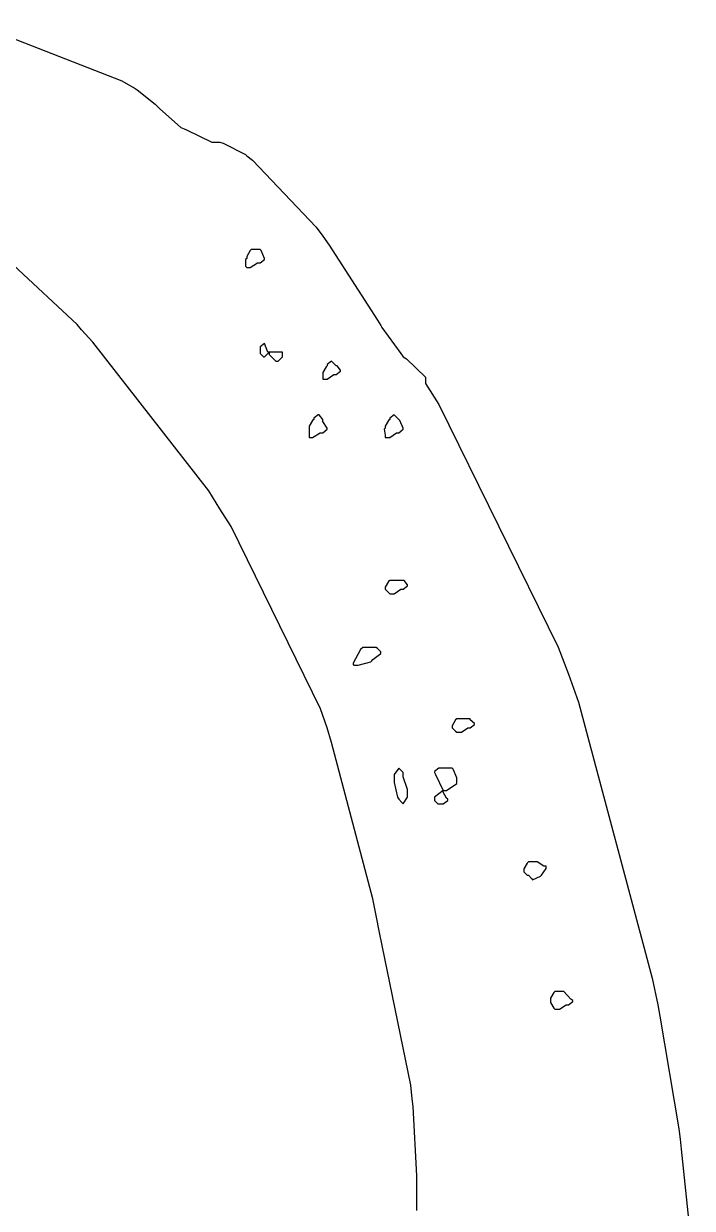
# Model space of a CAD drawing. Extents: x 71 to 283, y 22 to 328.
# Drawn here: x 181.44 to 186.72, y 66.02 to 75.37 of the extents above; entities that cross this region are included whole.
import ezdxf

# ---------------------------------------------------------------- set-up
doc = ezdxf.new("R2010")
doc.units = 0
doc.header["$MEASUREMENT"] = 0

msp = doc.modelspace()

# ---------------------------------------------------------------- linework, layer by layer
at = {"color": 7}
for points in [[(181.054, 75.3717), (182.21, 74.9212), (182.316, 74.8591), (182.332, 74.851), (182.474, 74.7367), (182.492, 74.7187), (182.509, 74.7021), (182.677, 74.5518), (182.703, 74.5423), (182.721, 74.5338), (182.92, 74.4361), (182.985, 74.4361), (183.012, 74.428), (183.188, 74.3398), (183.198, 74.3299), (183.242, 74.2957), (183.744, 73.7665), (183.797, 73.6946), (183.849, 73.6244), (184.229, 73.0331), (184.256, 72.989), (184.264, 72.9728), (184.415, 72.7699), (184.433, 72.7424), (184.459, 72.7258), (184.609, 72.5812), (184.609, 72.5318), (184.714, 72.365), (185.657, 70.4508), (185.738, 70.2388), (185.816, 70.0183), (186.399, 67.8395), (186.443, 67.6271), (186.46, 67.539), (186.61, 66.6489), (186.619, 66.5688), (186.628, 66.4905), (186.716, 65.6608)], [(184.539, 66.004), (184.539, 66.0756), (184.539, 66.2795), (184.511, 66.8253), (184.503, 66.8874), (184.493, 66.9932), (184.246, 68.2004), (184.22, 68.3327), (184.193, 68.465), (183.867, 69.6997), (183.833, 69.814), (183.779, 69.9643), (183.074, 71.4029), (182.985, 71.5437), (182.897, 71.6855), (181.981, 72.8581), (181.893, 72.9548), (181.857, 72.9989), (181.354, 73.466)]]:
    msp.add_lwpolyline(points, dxfattribs=at)
for points in [[(183.198, 73.448), (183.224, 73.448), (183.283, 73.484), (183.304, 73.484), (183.304, 73.484), (183.338, 73.5101), (183.338, 73.5182), (183.338, 73.5182), (183.312, 73.5817), (183.304, 73.5902), (183.286, 73.5902), (183.245, 73.5902), (183.232, 73.5902), (183.223, 73.5817), (183.198, 73.5348), (183.198, 73.5182), (183.188, 73.5101), (183.188, 73.4579), (183.198, 73.448)], [(183.374, 72.7784), (183.374, 72.7618), (183.426, 72.7082), (183.444, 72.7082), (183.444, 72.7082), (183.471, 72.7343), (183.48, 72.7424), (183.48, 72.7424), (183.48, 72.7699), (183.48, 72.7784), (183.48, 72.7784), (183.4, 72.7784), (183.374, 72.7784), (183.364, 72.7784), (183.338, 72.8486), (183.338, 72.8486), (183.338, 72.8486), (183.304, 72.8225), (183.304, 72.8126), (183.304, 72.8126), (183.304, 72.7879), (183.304, 72.7784), (183.304, 72.7699), (183.329, 72.7424), (183.338, 72.7424), (183.338, 72.7424), (183.374, 72.7784), (183.374, 72.7784)], [(183.797, 72.566), (183.797, 72.566), (183.833, 72.566), (183.833, 72.566), (183.833, 72.566), (183.885, 72.602), (183.903, 72.602), (183.903, 72.602), (183.938, 72.6281), (183.938, 72.6362), (183.938, 72.6362), (183.912, 72.6722), (183.903, 72.6722), (183.867, 72.7082), (183.867, 72.7082), (183.833, 72.6817), (183.833, 72.6722), (183.823, 72.6641), (183.797, 72.6186), (183.797, 72.602), (183.797, 72.602), (183.797, 72.566), (183.797, 72.566)], [(183.691, 72.1071), (183.691, 72.1071), (183.691, 72.1071), (183.691, 72.1071), (183.717, 72.1071), (183.776, 72.1431), (183.797, 72.1431), (183.797, 72.1431), (183.833, 72.1706), (183.833, 72.179), (183.833, 72.179), (183.797, 72.2327), (183.797, 72.2492), (183.797, 72.2492), (183.77, 72.2835), (183.761, 72.2835), (183.761, 72.2835), (183.727, 72.2588), (183.727, 72.2492), (183.717, 72.2408), (183.691, 72.1953), (183.691, 72.179), (183.691, 72.161), (183.691, 72.1071), (183.691, 72.1071)], [(184.29, 72.1071), (184.29, 72.1071), (184.326, 72.1071), (184.326, 72.1071), (184.326, 72.1071), (184.379, 72.1431), (184.397, 72.1431), (184.397, 72.1431), (184.433, 72.1706), (184.433, 72.179), (184.433, 72.179), (184.405, 72.2408), (184.397, 72.2492), (184.362, 72.2835), (184.362, 72.2835), (184.326, 72.2588), (184.326, 72.2492), (184.317, 72.2408), (184.29, 72.1953), (184.29, 72.179), (184.281, 72.1706), (184.29, 72.1237), (184.29, 72.1071)], [(184.326, 70.8723), (184.326, 70.8723), (184.362, 70.8723), (184.362, 70.8723), (184.362, 70.8723), (184.415, 70.9083), (184.433, 70.9083), (184.433, 70.9083), (184.467, 70.9359), (184.467, 70.9443), (184.467, 70.9443), (184.441, 70.9785), (184.433, 70.9785), (184.405, 70.9785), (184.346, 70.9785), (184.326, 70.9785), (184.317, 70.9704), (184.29, 70.9249), (184.29, 70.9083), (184.29, 70.9083), (184.317, 70.8822), (184.326, 70.8723)], [(184.044, 70.309), (184.078, 70.309), (184.176, 70.3351), (184.186, 70.3432), (184.194, 70.3531), (184.256, 70.4), (184.256, 70.4152), (184.256, 70.4152), (184.229, 70.4413), (184.22, 70.4494), (184.193, 70.4494), (184.133, 70.4494), (184.114, 70.4494), (184.096, 70.4328), (184.034, 70.3185), (184.044, 70.309)], [(184.962, 69.886), (184.934, 69.886), (184.875, 69.886), (184.856, 69.886), (184.846, 69.8775), (184.82, 69.8306), (184.82, 69.814), (184.82, 69.814), (184.846, 69.7893), (184.856, 69.7798), (184.856, 69.7798), (184.892, 69.7798), (184.892, 69.7798), (184.892, 69.7798), (184.944, 69.814), (184.962, 69.814), (184.962, 69.814), (184.996, 69.8419), (184.996, 69.85), (184.996, 69.85), (184.962, 69.8775), (184.962, 69.886)], [(184.467, 69.2848), (184.467, 69.3289), (184.433, 69.4284), (184.433, 69.4612), (184.433, 69.4612), (184.405, 69.4891), (184.397, 69.4972), (184.397, 69.4972), (184.362, 69.445), (184.362, 69.427), (184.362, 69.3829), (184.387, 69.2686), (184.397, 69.2506), (184.397, 69.2506), (184.423, 69.2245), (184.433, 69.2146), (184.433, 69.2146), (184.467, 69.2686), (184.467, 69.2848)], [(184.749, 69.3208), (184.749, 69.3208), (184.679, 69.2686), (184.679, 69.2506), (184.679, 69.2422), (184.705, 69.2146), (184.715, 69.2146), (184.715, 69.2146), (184.74, 69.2146), (184.749, 69.2146), (184.749, 69.2146), (184.785, 69.2422), (184.785, 69.2506), (184.775, 69.2602), (184.749, 69.3057), (184.749, 69.3208), (184.775, 69.3208), (184.856, 69.3745), (184.856, 69.391), (184.856, 69.4186), (184.828, 69.4891), (184.82, 69.4972), (184.793, 69.4972), (184.734, 69.4972), (184.715, 69.4972), (184.715, 69.4972), (184.679, 69.4711), (184.679, 69.4612), (184.687, 69.445), (184.749, 69.3208), (184.749, 69.3208)], [(185.491, 68.7557), (185.473, 68.7557), (185.433, 68.7557), (185.421, 68.7557), (185.411, 68.7476), (185.385, 68.7021), (185.385, 68.6855), (185.385, 68.6774), (185.411, 68.6513), (185.421, 68.6513), (185.421, 68.6513), (185.445, 68.6248), (185.455, 68.6153), (185.455, 68.6153), (185.516, 68.6428), (185.525, 68.6513), (185.525, 68.6513), (185.561, 68.7049), (185.561, 68.7215), (185.543, 68.7215), (185.491, 68.7557), (185.491, 68.7557)], [(185.702, 67.7333), (185.684, 67.7333), (185.644, 67.7333), (185.631, 67.7333), (185.622, 67.7252), (185.597, 67.6797), (185.597, 67.6631), (185.597, 67.6465), (185.622, 67.6025), (185.631, 67.5929), (185.631, 67.5929), (185.657, 67.5929), (185.667, 67.5929), (185.667, 67.5929), (185.72, 67.6271), (185.738, 67.6271), (185.738, 67.6271), (185.773, 67.6547), (185.773, 67.6631), (185.756, 67.6727), (185.702, 67.7333), (185.702, 67.7333)]]:
    msp.add_lwpolyline(points, close=True, dxfattribs=at)

doc.saveas('drawing.dxf')
